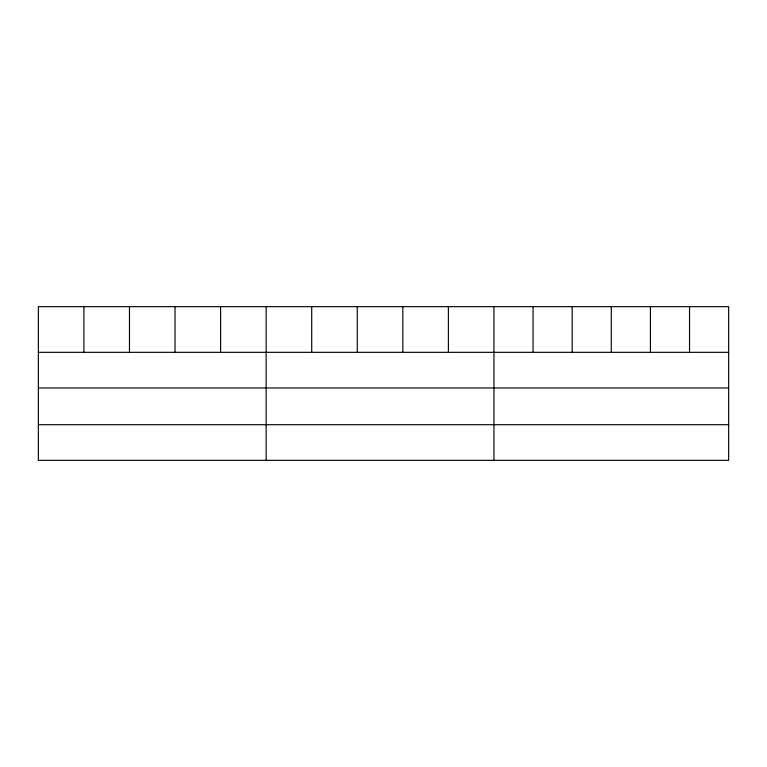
<?xml version="1.0" encoding="UTF-8"?>
<svg xmlns="http://www.w3.org/2000/svg" width="767" height="767" viewBox="0 0 767 767"><rect width="100%" height="100%" fill="white"/><g stroke="black" fill="none" stroke-linecap="round" stroke-linejoin="round"><path stroke-width="1.15" d="M728.65 387.968L728.65 306.666L38.35 306.666L38.35 460.334L728.65 460.334L728.65 387.968L38.35 387.968M38.35 352.331L728.65 352.331M38.35 424.697L728.65 424.697M689.533 306.666L689.533 352.331M650.416 306.666L650.416 352.331M611.299 306.666L611.299 352.331M572.182 306.666L572.182 352.331M533.065 306.666L533.065 352.331M493.948 306.666L493.948 460.334M448.388 306.666L448.388 352.331M402.828 306.666L402.828 352.331M357.269 306.666L357.269 352.331M311.709 306.666L311.709 352.331M266.149 306.666L266.149 460.334M220.589 306.666L220.589 352.331M175.029 306.666L175.029 352.331M129.47 306.666L129.47 352.331M83.91 306.666L83.91 352.331"/></g></svg>
